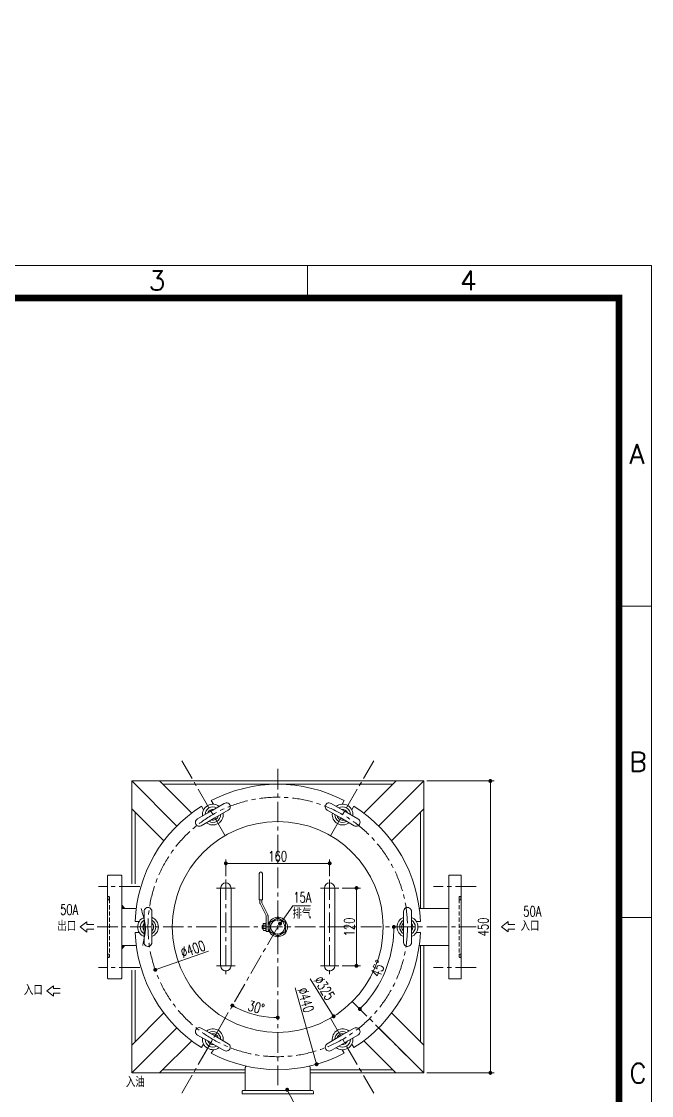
# Model space of a CAD drawing. Header units: millimetres. Extents: x 5291 to 15040, y -2201 to 1723.
# Drawn here: x 6420 to 7391, y -510 to 1145 of the extents above; entities that cross this region are included whole.
import ezdxf

# ---------------------------------------------------------------- set-up
doc = ezdxf.new("R2010")
doc.units = ezdxf.units.MM
doc.header["$LTSCALE"] = 0.5
doc.linetypes.add('CENTER', pattern=[50.8, 31.75, -6.35, 6.35, -6.35])
doc.linetypes.add('DASHED', pattern=[19.05, 12.7, -6.35])
for name, color, linetype, lineweight in [('图层1', 7, 'Continuous', 5), ('图层2', 2, 'Continuous', 20), ('图层5', 3, 'CENTER', 5), ('图框', 7, 'Continuous', 9)]:
    doc.layers.add(name, color=color, linetype=linetype, lineweight=lineweight)
doc.styles.add('图框文字1', font='romans.shx', dxfattribs={"bigfont": 'hztxt.shx'})
doc.styles.add('样式 1', font='txt.shx', dxfattribs={"width": 0.7, "height": 16, "bigfont": 'hzdx.shx'})
doc.dimstyles.new('ISO-25', dxfattribs={"dimtxt": 13, "dimasz": 11, "dimexe": 6, "dimexo": 5, "dimgap": 4, "dimtad": 1, "dimtxsty": 'Standard', "dimcen": 2.5, "dimadec": 0, "dimazin": 0, "dimtfac": 1, "dimtmove": 0, "dimatfit": 3, "dimfxl": 0, "dimarcsym": 0})

# ---------------------------------------------------------------- blocks, each defined once
blk = doc.blocks.new('图框(A4)')
at = {"layer": '图框'}
for p, q in [((348.99, 634.09), (348.99, 639.09)), ((396.99, 586.59), (401.99, 586.59)), ((396.99, 538.59), (401.99, 538.59))]:
    blk.add_line(p, q, dxfattribs=at)
blk.add_lwpolyline([(191.99, 342.09), (401.99, 342.09), (401.99, 639.09), (191.99, 639.09)], close=True, dxfattribs=at)
at = {"layer": '图框', "color": 5, "const_width": 1}
blk.add_lwpolyline([(204.99, 347.09), (396.99, 347.09), (396.99, 634.09), (204.99, 634.09)], close=True, dxfattribs=at)
at = {"layer": '图框', "style": '图框文字1'}
for s, p in [('3', (324.49, 635.29)), ('4', (372.49, 635.29)), ('A', (398.55, 608.56)), ('B ', (398.55, 561.1)), ('C', (398.55, 513.1))]:
    blk.add_text(s, height=3, dxfattribs=at).set_placement(p)
blk = doc.blocks.new('_Dot')
at = {"color": 0, "linetype": 'ByBlock', "lineweight": -2}
blk.add_line((-0.5, 0), (-1, 0), dxfattribs=at)
at = {"color": 0, "linetype": 'ByBlock', "const_width": 0.5}
blk.add_lwpolyline([(-0.25, 0, 1), (0.25, 0, 1)], format="xyb", close=True, dxfattribs=at)
blk = doc.blocks.new('*D23')
at = {"layer": 'Defpoints', "color": 0, "lineweight": 9}
for p in [(7039.6, -25.5), (7039.6, -475.5), (7142.3, -475.5)]:
    blk.add_point(p, dxfattribs=at)
at = {"layer": '图层1', "color": 4, "lineweight": 9}
for p, q in [((7044.6, -25.5), (7148.3, -25.5)), ((7142.3, -31.5), (7142.3, -469.5)), ((7044.6, -475.5), (7148.3, -475.5))]:
    blk.add_line(p, q, dxfattribs=at)
at = {"layer": '图层1', "color": 4, "lineweight": 9, "xscale": 6, "yscale": 6, "zscale": 6}
for p, rotation in [((7142.3, -25.5), 90), ((7142.3, -475.5), 270)]:
    blk.add_blockref('_Dot', p, dxfattribs=dict(at, rotation=rotation))
at = {"layer": '图层1', "color": 4, "insert": (7131.3, -250.5), "char_height": 16, "attachment_point": 5, "rotation": 90, "style": '样式 1'}
blk.add_mtext('450', dxfattribs=at)
blk = doc.blocks.new('*D24')
at = {"layer": 'Defpoints', "color": 0, "lineweight": 9}
for p in [(6894.6, -152.5), (6734.6, -177.2), (6894.6, -177.2)]:
    blk.add_point(p, dxfattribs=at)
at = {"layer": '图层1', "color": 4, "lineweight": 9}
for p, q in [((6734.6, -172.2), (6734.6, -146.5)), ((6894.6, -172.2), (6894.6, -146.5)), ((6740.6, -152.5), (6888.6, -152.5))]:
    blk.add_line(p, q, dxfattribs=at)
at = {"layer": '图层1', "color": 4, "lineweight": 9, "xscale": 6, "yscale": 6, "zscale": 6, "rotation": 180}
blk.add_blockref('_Dot', (6734.6, -152.5), dxfattribs=at)
at = {"layer": '图层1', "color": 4, "lineweight": 9, "xscale": 6, "yscale": 6, "zscale": 6}
blk.add_blockref('_Dot', (6894.6, -152.5), dxfattribs=at)
at = {"layer": '图层1', "color": 4, "insert": (6814.6, -141.5), "char_height": 16, "attachment_point": 5, "style": '样式 1'}
blk.add_mtext('160', dxfattribs=at)
blk = doc.blocks.new('*D25')
at = {"layer": 'Defpoints', "color": 0, "lineweight": 9}
for p in [(6908.7, -190.5), (6908.7, -310.5), (6935.9, -310.5)]:
    blk.add_point(p, dxfattribs=at)
at = {"layer": '图层1', "color": 4, "lineweight": 9}
for p, q in [((6913.7, -190.5), (6941.9, -190.5)), ((6935.9, -196.5), (6935.9, -304.5)), ((6913.7, -310.5), (6941.9, -310.5))]:
    blk.add_line(p, q, dxfattribs=at)
at = {"layer": '图层1', "color": 4, "lineweight": 9, "xscale": 6, "yscale": 6, "zscale": 6}
for p, rotation in [((6935.9, -190.5), 90), ((6935.9, -310.5), 270)]:
    blk.add_blockref('_Dot', p, dxfattribs=dict(at, rotation=rotation))
at = {"layer": '图层1', "color": 4, "insert": (6924.9, -250.5), "char_height": 16, "attachment_point": 5, "rotation": 90, "style": '样式 1'}
blk.add_mtext('120', dxfattribs=at)
blk = doc.blocks.new('*D26')
at = {"layer": 'Defpoints', "color": 0, "lineweight": 9}
for p in [(6814.6, -6.7), (6814.6, -250.5), (6766.8, -381.9), (6692.7, -461.7), (6814.6, -494.4)]:
    blk.add_point(p, dxfattribs=at)
at = {"layer": '图层1', "color": 4, "lineweight": 9}
blk.add_arc((6814.6, -250.5), 139.8, 242.4594, 267.5406, dxfattribs=at)
at = {"layer": '图层1', "color": 4, "lineweight": 9, "xscale": 6, "yscale": 6, "zscale": 6}
for p, rotation in [((6744.7, -371.6), 151.2296933258165), ((6814.6, -390.3), 358.770306674184)]:
    blk.add_blockref('_Dot', p, dxfattribs=dict(at, rotation=rotation))
at = {"layer": '图层1', "color": 4, "insert": (6781.4, -374.5), "char_height": 16, "attachment_point": 5, "rotation": 345, "style": '样式 1'}
blk.add_mtext('30°', dxfattribs=at)
blk = doc.blocks.new('*D27')
at = {"layer": 'Defpoints', "color": 0, "lineweight": 9}
for p in [(6728.5, -112.7), (6900.7, -388.3)]:
    blk.add_point(p, dxfattribs=at)
at = {"layer": '图层1', "color": 4, "lineweight": 9}
blk.add_line((6864.7, -330.7), (6897.5, -383.3), dxfattribs=at)
at = {"layer": '图层1', "color": 4, "lineweight": 9, "xscale": 6, "yscale": 6, "zscale": 6, "rotation": 301.9935556887107}
blk.add_blockref('_Dot', (6900.7, -388.3), dxfattribs=at)
at = {"layer": '图层1', "color": 4, "insert": (6886.5, -344.8), "char_height": 16, "attachment_point": 5, "rotation": 301.9936, "style": '样式 1'}
blk.add_mtext('∅325', dxfattribs=at)
blk = doc.blocks.new('*D28')
at = {"layer": 'Defpoints', "color": 0, "lineweight": 9}
for p in [(6754.7, -38.8), (6874.5, -462.2)]:
    blk.add_point(p, dxfattribs=at)
at = {"layer": '图层1', "color": 4, "lineweight": 9}
blk.add_line((6841.2, -344.5), (6872.9, -456.4), dxfattribs=at)
at = {"layer": '图层1', "color": 4, "lineweight": 9, "xscale": 6, "yscale": 6, "zscale": 6, "rotation": 285.8048419575206}
blk.add_blockref('_Dot', (6874.5, -462.2), dxfattribs=at)
at = {"layer": '图层1', "color": 4, "insert": (6857.9, -363.2), "char_height": 16, "attachment_point": 5, "rotation": 285.8048, "style": '样式 1'}
blk.add_mtext('∅440', dxfattribs=at)
blk = doc.blocks.new('*D29')
at = {"layer": 'Defpoints', "color": 0, "lineweight": 9}
for p in [(7003.3, -184.4), (6625.8, -316.6)]:
    blk.add_point(p, dxfattribs=at)
at = {"layer": '图层1', "color": 4, "lineweight": 9}
blk.add_line((6707.8, -287.9), (6631.5, -314.7), dxfattribs=at)
at = {"layer": '图层1', "color": 4, "lineweight": 9, "xscale": 6, "yscale": 6, "zscale": 6, "rotation": 199.3057192684199}
blk.add_blockref('_Dot', (6625.8, -316.6), dxfattribs=at)
at = {"layer": '图层1', "color": 4, "insert": (6683.8, -284.7), "char_height": 16, "attachment_point": 5, "rotation": 19.3057, "style": '样式 1'}
blk.add_mtext('∅400', dxfattribs=at)
blk = doc.blocks.new('*D30')
at = {"layer": 'Defpoints', "color": 0, "lineweight": 9}
for p in [(6536.2, -250.5), (7120.3, -250.5), (6969.7, -340), (6929.5, -365.4), (7026.7, -462.7)]:
    blk.add_point(p, dxfattribs=at)
at = {"layer": '图层1', "color": 4, "lineweight": 9}
blk.add_arc((6814.6, -250.5), 179.1, 316.9201, 358.0819, dxfattribs=at)
at = {"layer": '图层1', "color": 4, "lineweight": 9, "xscale": 6, "yscale": 6, "zscale": 6}
for p, rotation in [((6993.6, -250.5), 89.04195045845262), ((6941.2, -377.1), 225.9600275427588)]:
    blk.add_blockref('_Dot', p, dxfattribs=dict(at, rotation=rotation))
at = {"layer": '图层1', "color": 4, "insert": (6969.4, -314.7), "char_height": 16, "attachment_point": 5, "rotation": 67.501, "style": '样式 1'}
blk.add_mtext('45°', dxfattribs=at)

msp = doc.modelspace()

# ---------------------------------------------------------------- hatches: boundary and pattern name
at = {"layer": '图层1', "lineweight": 9}
for points in [[(6574.09, -222.05), (6574.09, -217.05), (6579.09, -222.05)], [(6579.09, -279.05), (6574.09, -284.05), (6574.09, -279.05)]]:
    msp.add_hatch(color=7, dxfattribs=at).paths.add_polyline_path(points)

# ---------------------------------------------------------------- linework, layer by layer
at = {"layer": '图层1', "color": 7, "linetype": 'DASHED', "lineweight": 9}
for p, q in [((6552.59, -203.51), (6552.09, -203.01)), ((6552.09, -203.01), (6552.09, -209.01)), ((6552.59, -208.51), (6552.09, -209.01)), ((6552.59, -203.51), (6554.09, -203.51)), ((6552.59, -203.51), (6552.59, -208.51)), ((6554.09, -208.51), (6552.59, -208.51)), ((6555.09, -204.51), (6555.09, -207.51)), ((6555.09, -207.51), (6555.09, -293.51)), ((7094.09, -204.49), (7094.09, -207.49)), ((7094.09, -207.49), (7094.09, -293.49)), ((7096.59, -203.49), (7095.09, -203.49)), ((7095.09, -208.49), (7096.59, -208.49)), ((7096.59, -203.49), (7097.09, -202.99)), ((7096.59, -203.49), (7096.59, -208.49)), ((7096.59, -208.49), (7097.09, -208.99)), ((7097.09, -202.99), (7097.09, -208.99)), ((6552.59, -292.51), (6552.09, -292.01)), ((6552.09, -292.01), (6552.09, -298.01)), ((6552.59, -297.51), (6552.09, -298.01)), ((6552.59, -292.51), (6554.09, -292.51)), ((6552.59, -292.51), (6552.59, -297.51)), ((6554.09, -297.51), (6552.59, -297.51)), ((6555.09, -293.51), (6555.09, -296.51)), ((7094.09, -293.49), (7094.09, -296.49)), ((7096.59, -292.49), (7095.09, -292.49)), ((7095.09, -297.49), (7096.59, -297.49)), ((7096.59, -292.49), (7097.09, -291.99)), ((7096.59, -292.49), (7096.59, -297.49)), ((7096.59, -297.49), (7097.09, -297.99)), ((7097.09, -291.99), (7097.09, -297.99))]:
    msp.add_line(p, q, dxfattribs=at)
at = {"layer": '图层1', "color": 7, "lineweight": 9}
for p, q in [((6552.09, -209.01), (6552.09, -250.55)), ((7097.09, -208.99), (7097.09, -250.53)), ((6579.09, -222.05), (6574.09, -217.05)), ((6579.09, -279.05), (6574.09, -284.05))]:
    msp.add_line(p, q, dxfattribs=at)
at = {"layer": '图层1', "color": 7}
for p, q in [((6520.38, -246.89), (6531.01, -246.89)), ((7169.58, -246.53), (7180.21, -246.53)), ((6531.01, -254.17), (6520.38, -254.17)), ((7180.21, -253.81), (7169.58, -253.81)), ((6468.84, -345.46), (6479.47, -345.46)), ((6479.47, -352.74), (6468.84, -352.74))]:
    msp.add_line(p, q, dxfattribs=at)
for points in [[(6520.38, -254.17), (6520.38, -258.41), (6510.14, -250.53), (6520.38, -242.66), (6520.38, -246.89)], [(7169.58, -253.81), (7169.58, -258.05), (7159.35, -250.17), (7169.58, -242.3), (7169.58, -246.53)], [(6468.84, -352.74), (6468.84, -356.97), (6458.6, -349.1), (6468.84, -341.23), (6468.84, -345.46)]]:
    msp.add_lwpolyline(points, dxfattribs=at)
at = {"layer": '图层1', "color": 7, "linetype": 'DASHED', "lineweight": 9}
for centre, start, end in [((6554.09, -204.51), 360, 90), ((6554.09, -207.51), 270, 360), ((7095.09, -204.49), 90, 180), ((7095.09, -207.49), 180, 270), ((6554.09, -293.51), 360, 90), ((6554.09, -296.51), 270, 360), ((7095.09, -293.49), 90, 180), ((7095.09, -296.49), 180, 270)]:
    msp.add_arc(centre, 1, start, end, dxfattribs=at)
at = {"layer": '图层1', "color": 7, "lineweight": 9}
msp.add_open_spline([(6604.24, -222.05), (6605.75, -230.07), (6614.33, -249.56), (6608.26, -268.43), (6606.63, -279.05)], degree=3, knots=[41.1863806, 41.1863806, 41.1863806, 41.1863806, 65.7293102, 98.032769, 98.032769, 98.032769, 98.032769], dxfattribs=at)
at = {"layer": '图层2', "color": 7}
for p, q in [((6589.58, -25.53), (6639.58, -25.53)), ((6589.58, -75.53), (6589.58, -25.53)), ((6659.02, -94.98), (6589.58, -25.53)), ((6681.98, -75), (6632.51, -25.53)), ((6996.63, -25.54), (6947.08, -74.94)), ((6970.15, -94.97), (7039.58, -25.53)), ((6989.58, -25.53), (7039.58, -25.53)), ((7039.58, -25.53), (7039.58, -75.53)), ((6700.38, -70.03), (6697.18, -64.49)), ((6710.83, -72.57), (6732.17, -60.18)), ((6715.38, -61.36), (6712.19, -55.83)), ((6917.59, -72.16), (6897.03, -60.2)), ((6913.81, -61.38), (6917.01, -55.84)), ((6928.82, -70.04), (6932.02, -64.5)), ((6589.58, -68.46), (6638.99, -118.01)), ((6711.61, -72.15), (6690.97, -83.97)), ((6717.61, -82.54), (6696.73, -94.49)), ((6717.61, -82.54), (6738.4, -70.43)), ((6911.59, -82.55), (6890.8, -70.45)), ((6911.59, -82.55), (6932.47, -94.51)), ((6916.83, -71.7), (6938.23, -83.98)), ((6990.09, -117.93), (7039.56, -68.46)), ((6553.09, -170.55), (6552.09, -171.55)), ((6552.09, -171.55), (6552.09, -203.01)), ((6573.09, -170.55), (6553.09, -170.55)), ((6573.09, -170.55), (6574.09, -171.55)), ((6574.09, -171.55), (6574.09, -279.05)), ((6786.03, -208.84), (6786.03, -167.89)), ((6791.03, -208.84), (6791.03, -167.89)), ((7078.09, -170.53), (7097.09, -170.53)), ((7078.09, -170.53), (7078.09, -330.53)), ((7097.09, -170.53), (7097.09, -250.53)), ((6726.58, -190.52), (6726.58, -310.52)), ((6742.58, -190.52), (6742.58, -310.52)), ((6886.59, -190.52), (6886.59, -310.52)), ((6902.59, -190.52), (6902.59, -310.52)), ((6786.03, -208.84), (6791.03, -208.84)), ((6787.03, -212.77), (6787.03, -208.84)), ((6796.57, -233.09), (6787.44, -214.54)), ((6790.03, -212.77), (6790.03, -208.84)), ((6799.26, -231.77), (6790.14, -213.22)), ((6552.1, -222.04), (6552.1, -250.54)), ((6596.44, -222.05), (6574.09, -222.05)), ((6608.58, -251.42), (6608.52, -226.74)), ((6620.6, -250.53), (6620.51, -226.47)), ((7008.57, -250.56), (7008.66, -226.5)), ((7020.57, -250.56), (7020.66, -226.77)), ((7032.73, -222.02), (7078.09, -222.02)), ((6601.15, -241.87), (6594.76, -241.87)), ((6790.4, -248.52), (6791.4, -247.52)), ((6792.13, -247.52), (6791.4, -247.52)), ((6791.4, -247.52), (6791.4, -253.52)), ((6792.13, -250.54), (6792.13, -246.63)), ((6795.97, -245.33), (6792.83, -245.33)), ((6795.97, -247.94), (6792.83, -247.94)), ((6796.67, -257.61), (6796.67, -233.53)), ((6796.67, -250.54), (6796.67, -246.63)), ((6799.67, -255.89), (6799.67, -233.53)), ((7028.02, -241.89), (7034.42, -241.89)), ((6552.09, -329.55), (6552.09, -250.55)), ((6552.1, -279.04), (6552.1, -250.54)), ((6601.15, -259.2), (6594.76, -259.2)), ((6608.6, -250.53), (6608.52, -274.32)), ((6620.6, -250.53), (6620.51, -274.59)), ((6790.4, -248.52), (6790.4, -252.52)), ((6790.4, -252.52), (6791.4, -253.52)), ((6792.13, -253.52), (6791.4, -253.52)), ((6792.13, -250.54), (6792.13, -254.45)), ((6795.97, -253.15), (6792.83, -253.15)), ((6795.97, -255.75), (6792.83, -255.75)), ((6796.67, -250.54), (6796.67, -254.45)), ((6796.67, -257.61), (6801.58, -257.61)), ((6801.58, -255.89), (6799.67, -255.89)), ((6801.58, -257.61), (6801.58, -255.89)), ((7008.57, -250.56), (7008.66, -274.62)), ((7020.6, -249.67), (7020.66, -274.35)), ((7028.03, -259.22), (7034.42, -259.22)), ((7097.09, -330.53), (7097.09, -250.53)), ((6574.09, -279.05), (6574.09, -329.55)), ((6596.44, -279.05), (6574.09, -279.05)), ((7032.73, -279.02), (7078.09, -279.02)), ((6553.09, -330.55), (6552.09, -329.55)), ((6573.09, -330.55), (6553.09, -330.55)), ((6574.09, -329.55), (6573.09, -330.55)), ((7078.09, -330.53), (7097.09, -330.53)), ((6639.05, -383.12), (6589.58, -432.58)), ((7039.56, -432.59), (6990.16, -383.04)), ((6659.01, -406.1), (6589.58, -475.53)), ((6717.58, -418.53), (6696.7, -406.58)), ((6911.57, -418.55), (6932.45, -406.6)), ((6970.16, -406.1), (7039.58, -475.53)), ((6589.58, -475.53), (6589.58, -425.53)), ((6632.51, -475.51), (6682.06, -426.11)), ((6712.34, -429.39), (6690.94, -417.1)), ((6711.58, -428.93), (6732.14, -440.89)), ((6717.58, -418.53), (6738.37, -430.64)), ((6911.57, -418.55), (6890.78, -430.66)), ((6918.35, -428.51), (6897.01, -440.91)), ((6917.57, -428.94), (6938.21, -417.12)), ((6947.16, -426.05), (6996.63, -475.51)), ((7039.58, -425.53), (7039.58, -475.53)), ((6700.35, -431.05), (6697.16, -436.59)), ((6715.36, -439.71), (6712.16, -445.25)), ((6913.79, -439.72), (6916.99, -445.26)), ((6928.8, -431.06), (6932, -436.6)), ((6639.58, -475.53), (6589.58, -475.53)), ((6764.59, -467.01), (6764.59, -502.63)), ((6864.59, -467.01), (6864.59, -502.63)), ((7039.58, -475.53), (6989.58, -475.53))]:
    msp.add_line(p, q, dxfattribs=at)
for points in [[(6764.59, -25.53), (6589.58, -25.53), (6589.58, -184.04)], [(6764.59, -30.53), (6637.51, -30.53)], [(7039.58, -222.02), (7039.58, -25.53), (6764.59, -25.53)], [(6991.62, -30.53), (6764.59, -30.53)], [(6594.58, -73.46), (6594.58, -184.04)], [(7034.58, -222.02), (7034.58, -73.44)], [(6802.41, -257.55), (6802.43, -243.5), (6814.57, -236.49), (6826.77, -243.49), (6826.72, -257.53), (6814.59, -264.6), (6802.42, -257.57)], [(6864.59, -475.53), (7039.58, -475.53), (7039.58, -279.02)], [(7034.58, -427.59), (7034.58, -279.02)], [(6589.58, -317.04), (6589.58, -475.53), (6764.59, -475.53)], [(6594.58, -317.04), (6594.58, -427.58)], [(6637.5, -470.53), (6688.69, -470.53), (6764.59, -470.53)], [(6864.59, -470.53), (6991.65, -470.53)]]:
    msp.add_lwpolyline(points, dxfattribs=at)
msp.add_lwpolyline([(6802.42, -245.99), (6799.67, -245.99), (6799.67, -255.06), (6802.42, -255.06)], close=True, dxfattribs=at)
msp.add_lwpolyline([(6761.59, -502.63), (6867.59, -502.63, -0.4142136), (6869.59, -504.63), (6869.59, -507.63), (6759.59, -507.63), (6759.59, -504.63, -0.4142136)], format="xyb", close=True, dxfattribs=at)
for radius in [162.5, 11]:
    msp.add_circle((6814.59, -250.52), radius, dxfattribs=at)
for centre, radius, start, end in [((6814.59, -250.54), 220, 62.25365, 117.73965), ((6814.59, -250.54), 220, 122.25365, 177.73965), ((6714.61, -77.34), 16, 52.02431, 187.97569), ((6714.61, -77.34), 12, 60, 180), ((6735.42, -65.23), 6, 299.78499, 122.81687), ((6893.78, -65.24), 6, 57.18313, 240.21501), ((6914.59, -77.36), 16, 352.02431, 127.97569), ((6914.59, -77.36), 12, 0, 120), ((6814.59, -250.54), 220, 2.25365, 57.73965), ((6714.61, -77.34), 16, 231.80914, 8.19086), ((6714.61, -77.34), 8, 78.59038, 161.40962), ((6714.61, -77.34), 12, 239.78476, 0.21524), ((6714.61, -77.34), 8.67, 253.59766, 346.40234), ((6914.59, -77.36), 16, 171.80914, 308.19086), ((6914.59, -77.36), 12, 179.78476, 300.21524), ((6914.59, -77.36), 8.67, 193.59766, 286.40234), ((6914.59, -77.36), 8, 18.59038, 101.40962), ((6693.71, -89.31), 6, 117.18313, 300.21501), ((6935.49, -89.32), 6, 239.78499, 62.81687), ((6788.53, -168.28), 2.53, 8.93122, 171.06878), ((6734.58, -190.52), 8, 0, 180), ((6894.59, -190.52), 8, 0, 180), ((6791.03, -212.77), 4, 180, 206.19938), ((6791.03, -212.77), 1, 180, 206.19938), ((6614.51, -226.45), 6, 359.78499, 182.81687), ((6795.67, -233.53), 4, 0, 26.19938), ((7014.66, -226.48), 6, 357.18313, 180.21501), ((6614.6, -250.53), 16, 112.02431, 247.97569), ((6614.6, -250.53), 12, 120, 240), ((6614.6, -250.53), 8, 138.59038, 221.40962), ((6614.6, -250.53), 16, 291.80914, 68.19086), ((6614.6, -250.53), 12, 299.78476, 60.21524), ((6614.6, -250.53), 8.67, 313.59766, 46.40234), ((6793.69, -246.63), 1.56, 123.38336, 236.61664), ((6797.31, -250.54), 5.19, 149.85393, 210.14607), ((6795.11, -246.63), 1.56, 303.38336, 56.61664), ((6791.49, -250.54), 5.19, 329.85393, 30.14607), ((6795.67, -233.53), 1, 0, 26.19938), ((6814.59, -250.54), 15, 208.10451, 162.32099), ((7014.57, -250.56), 16, 111.80914, 248.19086), ((7014.57, -250.56), 12, 119.78476, 240.21524), ((7014.57, -250.56), 8.67, 133.59766, 226.40234), ((7014.57, -250.56), 16, 292.02431, 67.97569), ((7014.57, -250.56), 12, 300, 60), ((7014.57, -250.56), 8, 318.59038, 41.40962), ((6814.59, -250.54), 220, 182.25365, 237.73965), ((6793.69, -254.45), 1.56, 123.38336, 236.61664), ((6795.11, -254.45), 1.56, 303.38336, 56.61664), ((6814.59, -250.54), 220, 302.25365, 357.73965), ((6614.51, -274.61), 6, 177.18313, 0.21501), ((7014.66, -274.64), 6, 179.78499, 2.81687), ((6734.58, -310.52), 8, 180, 0), ((6894.59, -310.52), 8, 180, 0), ((6693.68, -411.77), 6, 59.78499, 242.81687), ((6714.58, -423.73), 16, 351.80914, 128.19086), ((6714.58, -423.73), 12, 359.78476, 120.21524), ((6914.57, -423.74), 16, 51.80914, 188.19086), ((6914.57, -423.74), 12, 59.78476, 180.21524), ((6935.47, -411.78), 6, 297.18313, 120.21501), ((6714.58, -423.73), 16, 172.02431, 307.97569), ((6714.58, -423.73), 12, 180, 300), ((6714.58, -423.73), 8, 198.59038, 281.40962), ((6714.58, -423.73), 8.67, 13.59766, 106.40234), ((6914.57, -423.74), 16, 232.02431, 7.97569), ((6914.57, -423.74), 8.67, 73.59766, 166.40234), ((6914.57, -423.74), 12, 240, 0), ((6914.57, -423.74), 8, 258.59038, 341.40962), ((6814.59, -250.54), 220, 242.25365, 297.73965), ((6735.39, -435.85), 6, 237.18313, 60.21501), ((6893.76, -435.86), 6, 119.78499, 302.81687), ((6766.59, -467.01), 2, 90, 180), ((6862.59, -467.01), 2, 0, 90)]:
    msp.add_arc(centre, radius, start, end, dxfattribs=at)
at = {"layer": '图层5', "color": 7, "ltscale": 2}
for p, q in [((6733.36, -109.82), (6664.61, 9.26)), ((6895.84, -109.83), (6964.59, 9.24)), ((6814.59, -6.67), (6814.59, -494.4)), ((6734.58, -177.2), (6734.58, -323.85)), ((6894.59, -177.2), (6894.59, -323.85)), ((6602.11, -188.04), (6538.17, -188.04)), ((6748.72, -190.52), (6720.44, -190.52)), ((6880.45, -190.52), (6908.73, -190.52)), ((7120.32, -188.02), (7054.87, -188.02)), ((6536.22, -250.53), (7120.32, -250.51)), ((6814.59, -250.54), (6692.66, -461.73)), ((6602.11, -313.04), (6538.17, -313.04)), ((6748.72, -310.52), (6720.44, -310.52)), ((6880.45, -310.52), (6908.73, -310.52)), ((7120.32, -313.02), (7054.87, -313.02)), ((6929.49, -365.43), (7026.72, -462.66)), ((6733.33, -391.25), (6664.58, -510.33)), ((6895.82, -391.27), (6964.57, -510.35))]:
    msp.add_line(p, q, dxfattribs=at)
msp.add_circle((6814.59, -250.52), 200, dxfattribs=at)

# ---------------------------------------------------------------- block references
at = {"layer": '图框', "color": 7, "xscale": 10, "yscale": 10, "zscale": 10}
msp.add_blockref('图框(A4)', (3370.79, -5622.01), dxfattribs=at)

# ---------------------------------------------------------------- texts
at = {"layer": '图层1', "insert": (6647.15, 1145.26), "char_height": 12.6, "width": 137.4729, "attachment_point": 1}
msp.add_mtext('{\\fSimSun|b0|i0|c134|p54; }', dxfattribs=at)
at = {"layer": '图层1', "color": 7, "char_height": 16, "width": 67.7257, "attachment_point": 1, "style": '样式 1'}
for s, insert in [('{\\C4;15A}', (6838.7, -197.02)), ('{\\C4;50A}', (6479.2, -215.79)), ('{\\C4;排气}', (6837.3, -221.67)), ('{\\C4;50A}', (7193.06, -218.59)), ('{\\C4;出口}', (6474.81, -241.04)), ('{\\C4;入口}', (7188.81, -240.68)), ('{\\C4;入口}', (6423.27, -339.61)), ('{\\C4;入油}', (6580.55, -481.46))]:
    msp.add_mtext(s, dxfattribs=dict(at, insert=insert))

# ---------------------------------------------------------------- dimensions: what is measured, and where the dimension line sits
at = {"layer": '图层1', "color": 7}
for base, line1, line2, picture, middle in [((6766.78, -381.9), ((6814.59, -6.67), (6814.59, -494.4)), ((6814.59, -250.54), (6692.66, -461.73)), '*D26', (6781.37, -374.52)), ((6969.65, -340.05), ((6929.49, -365.43), (7026.72, -462.66)), ((6536.22, -250.53), (7120.32, -250.51)), '*D30', (6969.44, -314.66))]:
    dim = msp.add_angular_dim_2l(base=base, line1=line1, line2=line2, dimstyle='ISO-25', override={"dimtxt": 16, "dimasz": 6, "dimgap": 3, "dimdec": 1, "dimtxsty": '样式 1', "dimblk": 'Dot', "dimcen": 6, "dimclrd": 4, "dimclre": 4, "dimclrt": 4, "dimtdec": 1, "dimldrblk": 'Dot', "dimlwd": 9, "dimlwe": 9}, dxfattribs=at)
    dim.commit()
    dim.dimension.update_dxf_attribs({"geometry": picture, "text_midpoint": middle})
dim = msp.add_linear_dim(base=(7142.31, -475.53), p1=(7039.58, -25.53), p2=(7039.58, -475.53), angle=90, dimstyle='ISO-25', override={"dimtxt": 16, "dimasz": 6, "dimgap": 3, "dimdec": 1, "dimtxsty": '样式 1', "dimblk": 'Dot', "dimcen": 6, "dimclrd": 4, "dimclre": 4, "dimclrt": 4, "dimtdec": 1, "dimldrblk": 'Dot', "dimlwd": 9, "dimlwe": 9}, dxfattribs=at)
dim.commit()
dim.dimension.update_dxf_attribs({"geometry": '*D23', "text_midpoint": (7142.31, -250.53), "dimtype": 160})
for p1, p2, picture, middle in [((6754.67, -38.84), (6874.51, -462.21), '*D28', (6847.33, -366.2)), ((6728.49, -112.71), (6900.68, -388.34), '*D27', (6877.13, -350.64)), ((7003.34, -184.4), (6625.83, -316.65), '*D29', (6687.4, -295.08))]:
    dim = msp.add_diameter_dim_2p(p1=p1, p2=p2, dimstyle='ISO-25', override={"dimtxt": 16, "dimasz": 6, "dimgap": 3, "dimdec": 1, "dimtxsty": '样式 1', "dimblk": 'Dot', "dimcen": 6, "dimclrd": 4, "dimclre": 4, "dimclrt": 4, "dimtdec": 1, "dimldrblk": 'Dot', "dimlwd": 9, "dimlwe": 9}, dxfattribs=at)
    dim.commit()
    dim.dimension.update_dxf_attribs({"geometry": picture, "text_midpoint": middle, "dimtype": 163})
dim = msp.add_linear_dim(base=(6894.59, -152.46), p1=(6734.58, -177.2), p2=(6894.59, -177.2), dimstyle='ISO-25', override={"dimtxt": 16, "dimasz": 6, "dimgap": 3, "dimdec": 1, "dimtxsty": '样式 1', "dimblk": 'Dot', "dimcen": 6, "dimclrd": 4, "dimclre": 4, "dimclrt": 4, "dimtdec": 1, "dimldrblk": 'Dot', "dimlwd": 9, "dimlwe": 9}, dxfattribs=at)
dim.commit()
dim.dimension.update_dxf_attribs({"geometry": '*D24', "text_midpoint": (6814.59, -141.46)})
dim = msp.add_linear_dim(base=(6935.9, -310.52), p1=(6908.73, -190.52), p2=(6908.73, -310.52), angle=90, dimstyle='ISO-25', override={"dimtxt": 16, "dimasz": 6, "dimgap": 3, "dimdec": 1, "dimtxsty": '样式 1', "dimblk": 'Dot', "dimcen": 6, "dimclrd": 4, "dimclre": 4, "dimclrt": 4, "dimtdec": 1, "dimldrblk": 'Dot', "dimlwd": 9, "dimlwe": 9}, dxfattribs=at)
dim.commit()
dim.dimension.update_dxf_attribs({"geometry": '*D25', "text_midpoint": (6924.9, -250.52)})

# ---------------------------------------------------------------- leaders
for points in [[(6818.14, -245.46), (6838.06, -217.88), (6864.95, -217.88)], [(6829.04, -501.45), (6850.32, -541.78), (6896.89, -541.78)]]:
    msp.add_leader(points, dimstyle='ISO-25', override={"dimtxt": 16, "dimasz": 6, "dimgap": 3, "dimtad": 0, "dimdec": 1, "dimtxsty": '样式 1', "dimcen": 6, "dimclrd": 4, "dimclre": 4, "dimclrt": 4, "dimtdec": 1, "dimldrblk": 'Dot', "dimlwd": 9, "dimlwe": 9}, dxfattribs=at)

doc.saveas('drawing.dxf')
